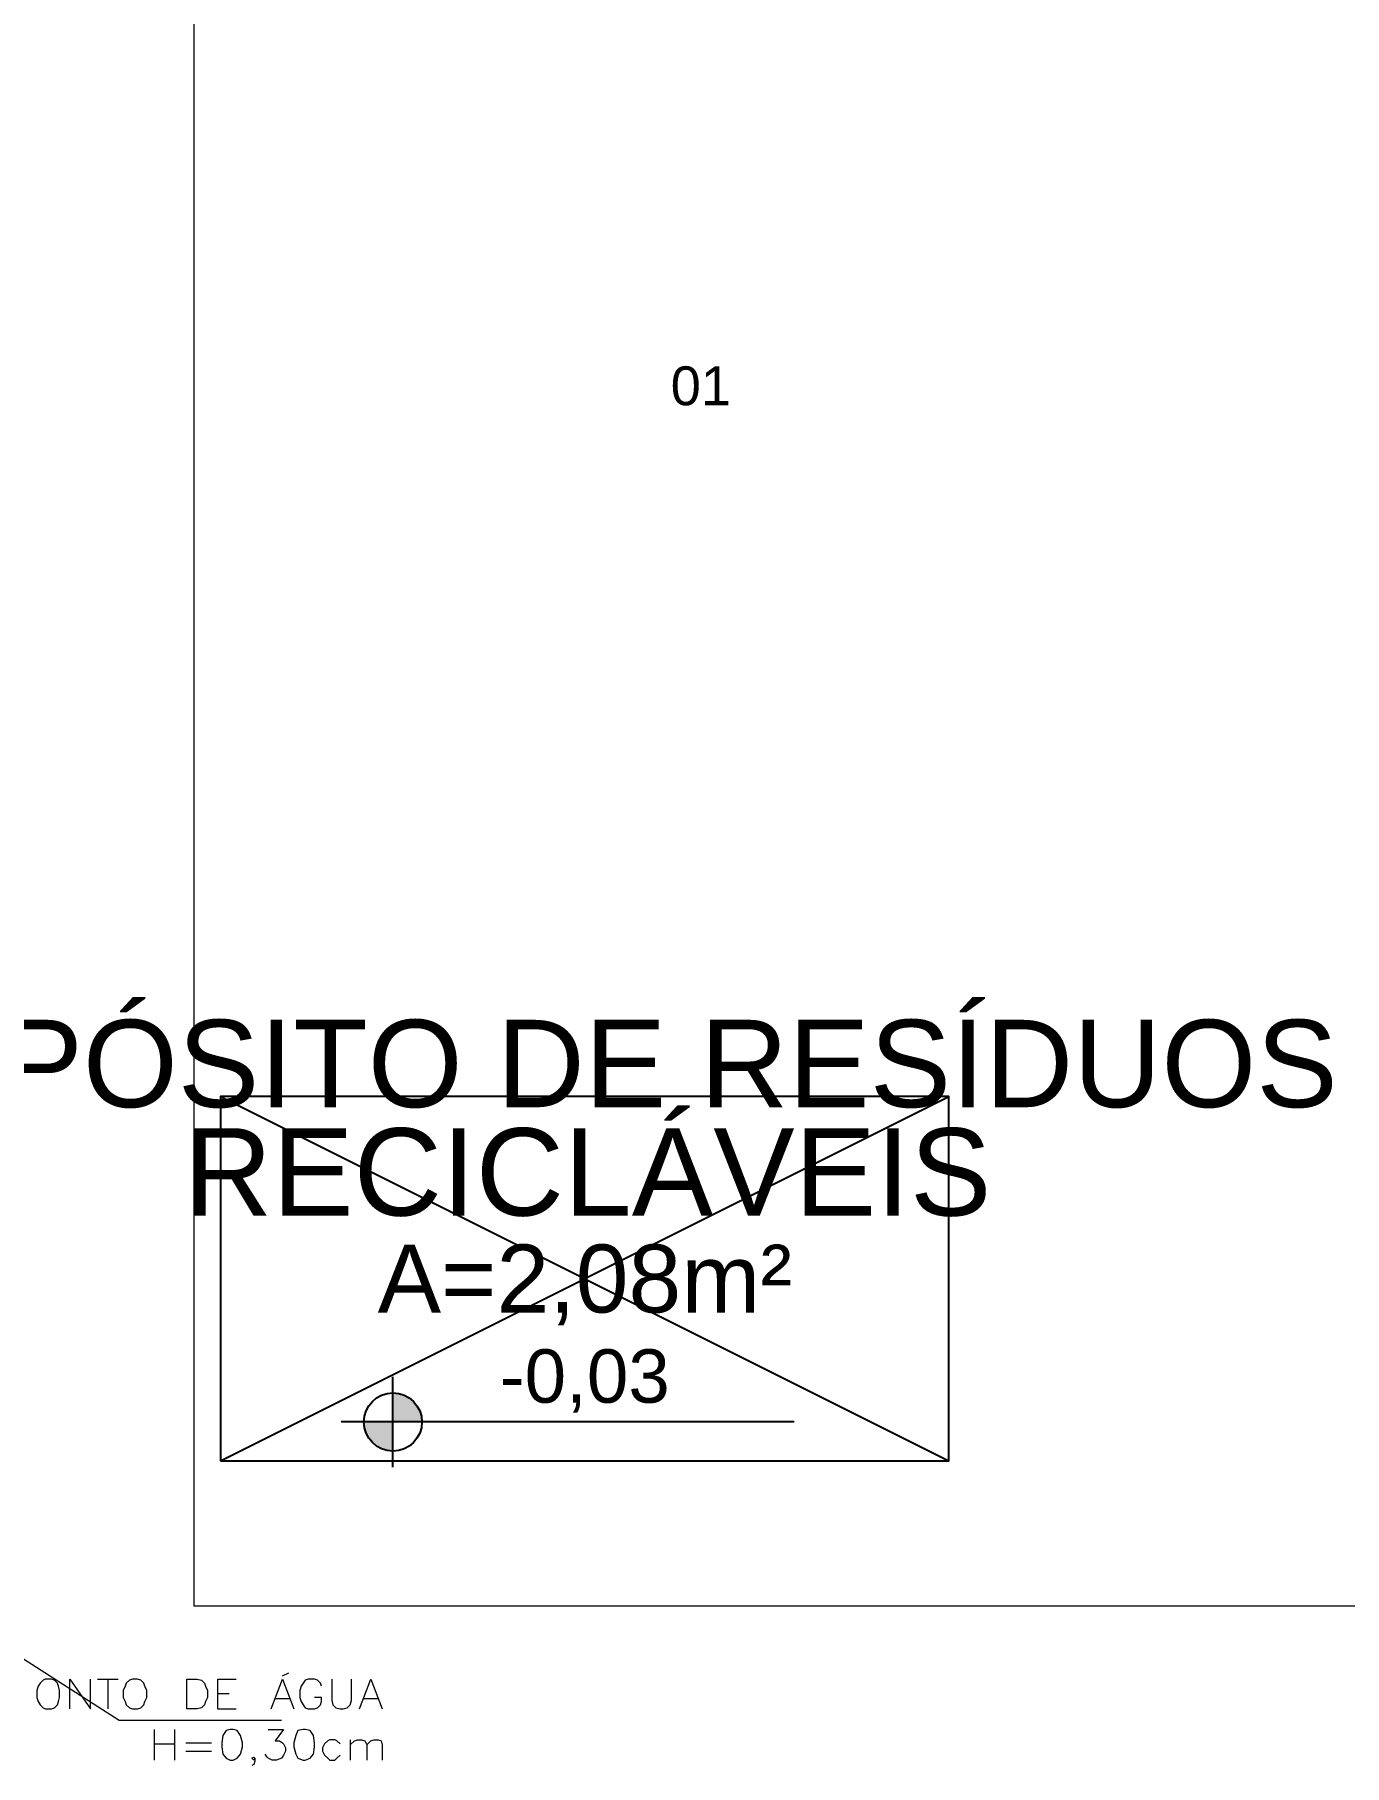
# Model space of a CAD drawing. Header units: inches. Extents: x 44782 to 44933, y 6798 to 6838.
# Drawn here: x 44814.432 to 44817.129, y 6830.902 to 6834.466 of the extents above; entities that cross this region are included whole.
import ezdxf
from ezdxf.enums import TextEntityAlignment as Align

# ---------------------------------------------------------------- set-up
doc = ezdxf.new("R2010")
doc.units = ezdxf.units.IN
doc.header["$MEASUREMENT"] = 0
doc.layers.get('Defpoints').update_dxf_attribs({"color": 250})
doc.layers.add('at_Entity', color=7, linetype='Continuous', lineweight=9)
for name, color, linetype in [('TEXTO01', 7, 'Continuous'), ('TEXTO02', 3, 'Continuous'), ('TEXTO03', 2, 'Continuous')]:
    doc.layers.add(name, color=color, linetype=linetype)
doc.styles.add('FONTE01', font='swissi.ttf')
doc.styles.add('Fonte02', font='arial.ttf')
doc.styles.get("Standard").update_dxf_attribs({"font": 'txt.shx', "height": 0.18})

# ---------------------------------------------------------------- blocks, each defined once
blk = doc.blocks.new('Leg_Ambiente05_50')
at = {"layer": 'TEXTO01', "linetype": 'Continuous', "ltscale": 0.0001}
h = blk.add_hatch(color=256, dxfattribs=at)
h.paths.add_polyline_path([(-0.2635, -0.157), (-0.2635, -0.1969), (-0.2235, -0.1969, 0.414214)])
h.paths.add_polyline_path([(-0.2635, -0.1969), (-0.3034, -0.1969, 0.414214), (-0.2635, -0.2368)])
at = {"layer": 'Defpoints'}
for p, q in [((-0.5, -0.25), (0.5, 0.25)), ((-0.5, 0.25), (0.5, -0.25))]:
    blk.add_line(p, q, dxfattribs=at)
blk.add_lwpolyline([(-0.5, -0.25), (0.5, -0.25), (0.5, 0.25), (-0.5, 0.25)], close=True, dxfattribs=at)
at = {"layer": 'TEXTO01', "linetype": 'Continuous', "ltscale": 0.0001}
for p, q in [((-0.2635, -0.2589), (-0.2635, -0.1349)), ((0.2874, -0.1969), (-0.3344, -0.1969))]:
    blk.add_line(p, q, dxfattribs=at)
blk.add_circle((-0.2635, -0.1969), 0.0399, dxfattribs=at)
at = {"layer": 'TEXTO01', "style": 'FONTE01'}
blk.add_attdef('NÍVEL', text='', height=0.08, dxfattribs=at).set_placement((0, -0.1338), align=Align.MIDDLE_CENTER)
at = {"layer": 'TEXTO02', "style": 'Fonte02'}
blk.add_attdef('ÁREA', text='', height=0.1, dxfattribs=at).set_placement((0, 0.0311), align=Align.MIDDLE_CENTER)
at = {"layer": 'TEXTO03', "style": 'Fonte02'}
for tag, p in [('AMB1', (0.0037, 0.5301)), ('AMB1', (0, 0.3711)), ('AMB2', (0, 0.2036))]:
    blk.add_attdef(tag, text='', height=0.12, dxfattribs=at).set_placement(p, align=Align.MIDDLE_CENTER)

msp = doc.modelspace()

# ---------------------------------------------------------------- linework, layer by layer
at = {"layer": 'at_Entity', "color": 0}
for p, q in [((44814.7604, 6831.2303), (44814.7604, 6836.2284)), ((44813.9351, 6831.425), (44814.6059, 6830.9954)), ((44830.4553, 6831.2303), (44814.7604, 6831.2303)), ((44814.4388, 6831.0652), (44814.4366, 6831.0568)), ((44814.443, 6831.0716), (44814.4388, 6831.0652)), ((44814.4493, 6831.0779), (44814.443, 6831.0716)), ((44814.4536, 6831.08), (44814.4493, 6831.0779)), ((44814.4663, 6831.08), (44814.4536, 6831.08)), ((44814.4726, 6831.0779), (44814.4663, 6831.08)), ((44814.479, 6831.0716), (44814.4726, 6831.0779)), ((44814.4811, 6831.0652), (44814.479, 6831.0716)), ((44814.4832, 6831.0568), (44814.4811, 6831.0652)), ((44814.5044, 6831.0187), (44814.5044, 6831.08)), ((44814.5044, 6831.08), (44814.5467, 6831.0187)), ((44814.5467, 6831.0187), (44814.5467, 6831.08)), ((44814.5615, 6831.08), (44814.6038, 6831.08)), ((44814.5827, 6831.08), (44814.5827, 6831.0187)), ((44814.6186, 6831.0652), (44814.6144, 6831.0568)), ((44814.6207, 6831.0716), (44814.6186, 6831.0652)), ((44814.6271, 6831.0779), (44814.6207, 6831.0716)), ((44814.6334, 6831.08), (44814.6271, 6831.0779)), ((44814.644, 6831.08), (44814.6334, 6831.08)), ((44814.6504, 6831.0779), (44814.644, 6831.08)), ((44814.6567, 6831.0716), (44814.6504, 6831.0779)), ((44814.6588, 6831.0652), (44814.6567, 6831.0716)), ((44814.6631, 6831.0568), (44814.6588, 6831.0652)), ((44814.7456, 6831.0187), (44814.7456, 6831.08)), ((44814.7456, 6831.08), (44814.7667, 6831.08)), ((44814.7667, 6831.08), (44814.7752, 6831.0779)), ((44814.7752, 6831.0779), (44814.7816, 6831.0716)), ((44814.7816, 6831.0716), (44814.7837, 6831.0652)), ((44814.7837, 6831.0652), (44814.7879, 6831.0568)), ((44814.8091, 6831.0187), (44814.8091, 6831.08)), ((44814.8091, 6831.08), (44814.8472, 6831.08)), ((44814.9191, 6831.0187), (44814.9424, 6831.08)), ((44814.9424, 6831.0864), (44814.9551, 6831.0927)), ((44814.9424, 6831.08), (44814.9657, 6831.0187)), ((44814.9805, 6831.0652), (44814.9784, 6831.0568)), ((44814.9847, 6831.0716), (44814.9805, 6831.0652)), ((44814.9889, 6831.0779), (44814.9847, 6831.0716)), ((44814.9953, 6831.08), (44814.9889, 6831.0779)), ((44815.008, 6831.08), (44814.9953, 6831.08)), ((44815.0143, 6831.0779), (44815.008, 6831.08)), ((44815.0207, 6831.0716), (44815.0143, 6831.0779)), ((44815.0228, 6831.0652), (44815.0207, 6831.0716)), ((44815.044, 6831.08), (44815.044, 6831.0356)), ((44815.0842, 6831.0356), (44815.0842, 6831.08)), ((44815.1011, 6831.0187), (44815.1244, 6831.08)), ((44815.1244, 6831.08), (44815.1476, 6831.0187)), ((44814.4366, 6831.0568), (44814.4366, 6831.042)), ((44814.4366, 6831.042), (44814.4388, 6831.0335)), ((44814.4388, 6831.0335), (44814.443, 6831.0271)), ((44814.443, 6831.0271), (44814.4493, 6831.0208)), ((44814.4726, 6831.0208), (44814.479, 6831.0271)), ((44814.479, 6831.0271), (44814.4811, 6831.0335)), ((44814.4811, 6831.0335), (44814.4832, 6831.042)), ((44814.4832, 6831.042), (44814.4832, 6831.0568)), ((44814.6144, 6831.0568), (44814.6144, 6831.042)), ((44814.6144, 6831.042), (44814.6186, 6831.0335)), ((44814.6186, 6831.0335), (44814.6207, 6831.0271)), ((44814.6207, 6831.0271), (44814.6271, 6831.0208)), ((44814.6504, 6831.0208), (44814.6567, 6831.0271)), ((44814.6567, 6831.0271), (44814.6588, 6831.0335)), ((44814.6588, 6831.0335), (44814.6631, 6831.042)), ((44814.6631, 6831.042), (44814.6631, 6831.0568)), ((44814.7816, 6831.0271), (44814.7752, 6831.0208)), ((44814.7837, 6831.0335), (44814.7816, 6831.0271)), ((44814.7879, 6831.042), (44814.7837, 6831.0335)), ((44814.7879, 6831.0568), (44814.7879, 6831.042)), ((44814.8091, 6831.0504), (44814.8323, 6831.0504)), ((44814.9276, 6831.0398), (44814.9572, 6831.0398)), ((44814.9784, 6831.0568), (44814.9784, 6831.042)), ((44814.9784, 6831.042), (44814.9805, 6831.0335)), ((44814.9805, 6831.0335), (44814.9847, 6831.0271)), ((44814.9847, 6831.0271), (44814.9889, 6831.0208)), ((44815.0228, 6831.042), (44815.008, 6831.042)), ((44815.0143, 6831.0208), (44815.0207, 6831.0271)), ((44815.0207, 6831.0271), (44815.0228, 6831.0335)), ((44815.0228, 6831.0335), (44815.0228, 6831.042)), ((44815.044, 6831.0356), (44815.0461, 6831.0271)), ((44815.0461, 6831.0271), (44815.0524, 6831.0208)), ((44815.0757, 6831.0208), (44815.082, 6831.0271)), ((44815.082, 6831.0271), (44815.0842, 6831.0356)), ((44815.1096, 6831.0398), (44815.1392, 6831.0398)), ((44814.4493, 6831.0208), (44814.4536, 6831.0187)), ((44814.4536, 6831.0187), (44814.4663, 6831.0187)), ((44814.4663, 6831.0187), (44814.4726, 6831.0208)), ((44814.6059, 6830.9954), (44814.9403, 6830.9954)), ((44814.6271, 6831.0208), (44814.6334, 6831.0187)), ((44814.6334, 6831.0187), (44814.644, 6831.0187)), ((44814.644, 6831.0187), (44814.6504, 6831.0208)), ((44814.7667, 6831.0187), (44814.7456, 6831.0187)), ((44814.7752, 6831.0208), (44814.7667, 6831.0187)), ((44814.8091, 6831.0187), (44814.8472, 6831.0187)), ((44814.9889, 6831.0208), (44814.9953, 6831.0187)), ((44814.9953, 6831.0187), (44815.008, 6831.0187)), ((44815.008, 6831.0187), (44815.0143, 6831.0208)), ((44815.0524, 6831.0208), (44815.0609, 6831.0187)), ((44815.0609, 6831.0187), (44815.0672, 6831.0187)), ((44815.0672, 6831.0187), (44815.0757, 6831.0208)), ((44814.6779, 6830.9764), (44814.6779, 6830.9129)), ((44814.7202, 6830.9764), (44814.7202, 6830.9129)), ((44814.8196, 6830.9637), (44814.8175, 6830.9488)), ((44814.826, 6830.9742), (44814.8196, 6830.9637)), ((44814.8345, 6830.9764), (44814.826, 6830.9742)), ((44814.8408, 6830.9764), (44814.8345, 6830.9764)), ((44814.8493, 6830.9742), (44814.8408, 6830.9764)), ((44814.8556, 6830.9637), (44814.8493, 6830.9742)), ((44814.8599, 6830.9488), (44814.8556, 6830.9637)), ((44814.9128, 6830.9764), (44814.9445, 6830.9764)), ((44814.9445, 6830.9764), (44814.9276, 6830.9531)), ((44814.9699, 6830.9637), (44814.9657, 6830.9488)), ((44814.9741, 6830.9742), (44814.9699, 6830.9637)), ((44814.9847, 6830.9764), (44814.9741, 6830.9742)), ((44814.9889, 6830.9764), (44814.9847, 6830.9764)), ((44814.9995, 6830.9742), (44814.9889, 6830.9764)), ((44815.0059, 6830.9637), (44814.9995, 6830.9742)), ((44815.008, 6830.9488), (44815.0059, 6830.9637)), ((44815.0397, 6830.9552), (44815.0355, 6830.9531)), ((44815.0503, 6830.9552), (44815.0397, 6830.9552)), ((44815.0545, 6830.9531), (44815.0503, 6830.9552)), ((44815.082, 6830.9552), (44815.082, 6830.9129)), ((44815.0905, 6830.9531), (44815.0969, 6830.9552)), ((44815.0969, 6830.9552), (44815.1053, 6830.9552)), ((44815.1053, 6830.9552), (44815.1117, 6830.9531)), ((44815.1244, 6830.9531), (44815.1307, 6830.9552)), ((44815.1307, 6830.9552), (44815.1392, 6830.9552)), ((44815.1392, 6830.9552), (44815.1455, 6830.9531)), ((44814.6779, 6830.9467), (44814.7202, 6830.9467)), ((44814.7435, 6830.9488), (44814.7964, 6830.9488)), ((44814.7435, 6830.9319), (44814.7964, 6830.9319)), ((44814.8175, 6830.9488), (44814.8175, 6830.9404)), ((44814.8175, 6830.9404), (44814.8196, 6830.9256)), ((44814.8196, 6830.9256), (44814.826, 6830.9171)), ((44814.8493, 6830.9171), (44814.8556, 6830.9256)), ((44814.8556, 6830.9256), (44814.8599, 6830.9404)), ((44814.8599, 6830.9404), (44814.8599, 6830.9488)), ((44814.9106, 6830.9192), (44814.9064, 6830.9256)), ((44814.9276, 6830.9531), (44814.936, 6830.9531)), ((44814.936, 6830.9531), (44814.9424, 6830.9488)), ((44814.9445, 6830.9235), (44814.9403, 6830.9171)), ((44814.9424, 6830.9488), (44814.9445, 6830.9467)), ((44814.9445, 6830.9467), (44814.9487, 6830.9383)), ((44814.9487, 6830.9319), (44814.9445, 6830.9235)), ((44814.9487, 6830.9383), (44814.9487, 6830.9319)), ((44814.9657, 6830.9488), (44814.9657, 6830.9404)), ((44814.9657, 6830.9404), (44814.9699, 6830.9256)), ((44814.9699, 6830.9256), (44814.9741, 6830.9171)), ((44814.9995, 6830.9171), (44815.0059, 6830.9256)), ((44815.0059, 6830.9256), (44815.008, 6830.9404)), ((44815.008, 6830.9404), (44815.008, 6830.9488)), ((44815.0291, 6830.9467), (44815.0249, 6830.9383)), ((44815.0249, 6830.9383), (44815.0249, 6830.9319)), ((44815.0249, 6830.9319), (44815.0291, 6830.9235)), ((44815.0355, 6830.9531), (44815.0291, 6830.9467)), ((44815.0291, 6830.9235), (44815.0355, 6830.9171)), ((44815.0609, 6830.9467), (44815.0545, 6830.9531)), ((44815.0545, 6830.9171), (44815.0609, 6830.9235)), ((44815.082, 6830.9446), (44815.0905, 6830.9531)), ((44815.1117, 6830.9531), (44815.1159, 6830.9446)), ((44815.1159, 6830.9446), (44815.1244, 6830.9531)), ((44815.1159, 6830.9446), (44815.1159, 6830.9129)), ((44815.1455, 6830.9531), (44815.1476, 6830.9446)), ((44815.1476, 6830.9446), (44815.1476, 6830.9129)), ((44814.826, 6830.9171), (44814.8345, 6830.9129)), ((44814.8345, 6830.9129), (44814.8408, 6830.9129)), ((44814.8408, 6830.9129), (44814.8493, 6830.9171)), ((44814.8789, 6830.9171), (44814.8831, 6830.9192)), ((44814.8831, 6830.9129), (44814.8789, 6830.9171)), ((44814.8831, 6830.9044), (44814.8789, 6830.9023)), ((44814.8831, 6830.9192), (44814.8852, 6830.9171)), ((44814.8852, 6830.9171), (44814.8831, 6830.9129)), ((44814.8852, 6830.9108), (44814.8831, 6830.9044)), ((44814.8852, 6830.9171), (44814.8852, 6830.9108)), ((44814.9128, 6830.9171), (44814.9106, 6830.9192)), ((44814.9212, 6830.9129), (44814.9128, 6830.9171)), ((44814.9297, 6830.9129), (44814.9212, 6830.9129)), ((44814.9403, 6830.9171), (44814.9297, 6830.9129)), ((44814.9741, 6830.9171), (44814.9847, 6830.9129)), ((44814.9847, 6830.9129), (44814.9889, 6830.9129)), ((44814.9889, 6830.9129), (44814.9995, 6830.9171)), ((44815.0355, 6830.9171), (44815.0397, 6830.9129)), ((44815.0397, 6830.9129), (44815.0503, 6830.9129)), ((44815.0503, 6830.9129), (44815.0545, 6830.9171))]:
    msp.add_line(p, q, dxfattribs=at)

# ---------------------------------------------------------------- block references
ref = msp.add_blockref('Leg_Ambiente05_50', (44815.565, 6831.9047), dxfattribs=dict(xscale=1.5, yscale=1.5, zscale=1.5))
ref.add_attrib('AMB1', 'DEPÓSITO DE RESÍDUOS', dxfattribs={"layer": 'TEXTO03', "height": 0.18, "style": 'Fonte02'}).set_placement((44815.565, 6832.3475), align=Align.MIDDLE_CENTER)
ref.add_attrib('AMB2', 'RECICLÁVEIS', dxfattribs={"layer": 'TEXTO03', "height": 0.18, "style": 'Fonte02'}).set_placement((44815.5711, 6832.1243), align=Align.MIDDLE_CENTER)
ref.add_attrib('ÁREA', 'A=2,08m²', dxfattribs={"layer": 'TEXTO02', "height": 0.14, "style": 'Fonte02'}).set_placement((44815.5651, 6831.9047), align=Align.MIDDLE_CENTER)
ref.add_attrib('NÍVEL', '-0,03', dxfattribs={"layer": 'TEXTO01', "height": 0.11, "style": 'FONTE01'}).set_placement((44815.565, 6831.704), align=Align.MIDDLE_CENTER)

# ---------------------------------------------------------------- texts
at = {"layer": 'TEXTO01', "lineweight": 9, "insert": (44815.7419, 6833.7829), "char_height": 0.08, "attachment_point": 1}
msp.add_mtext_dynamic_manual_height_columns('{\\fArial|b0|i0|c0|p34;01}', width=2.174676, gutter_width=1, heights=[0], dxfattribs=at)

doc.saveas('drawing.dxf')
